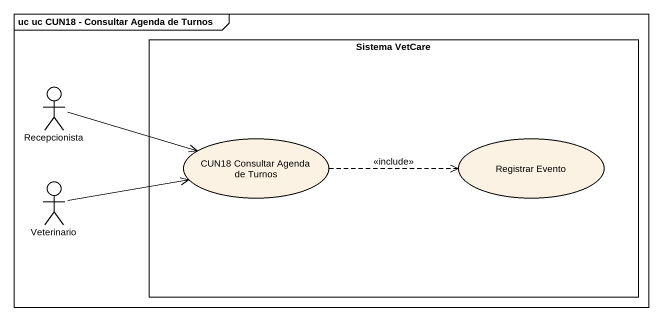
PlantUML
@startuml
mainframe uc uc CUN18 - Consultar Agenda de Turnos
rectangle "Sistema VetCare" as Sistema_VetCare {
  usecase "CUN18 Consultar Agenda de Turnos" as CUN18_Consultar_Agenda_de
  usecase "Registrar Evento" as Registrar_Evento
}
actor Recepcionista
actor Veterinario
Recepcionista -right-> CUN18_Consultar_Agenda_de
CUN18_Consultar_Agenda_de .right.> Registrar_Evento : <<include>>
Veterinario -right-> CUN18_Consultar_Agenda_de
@enduml
